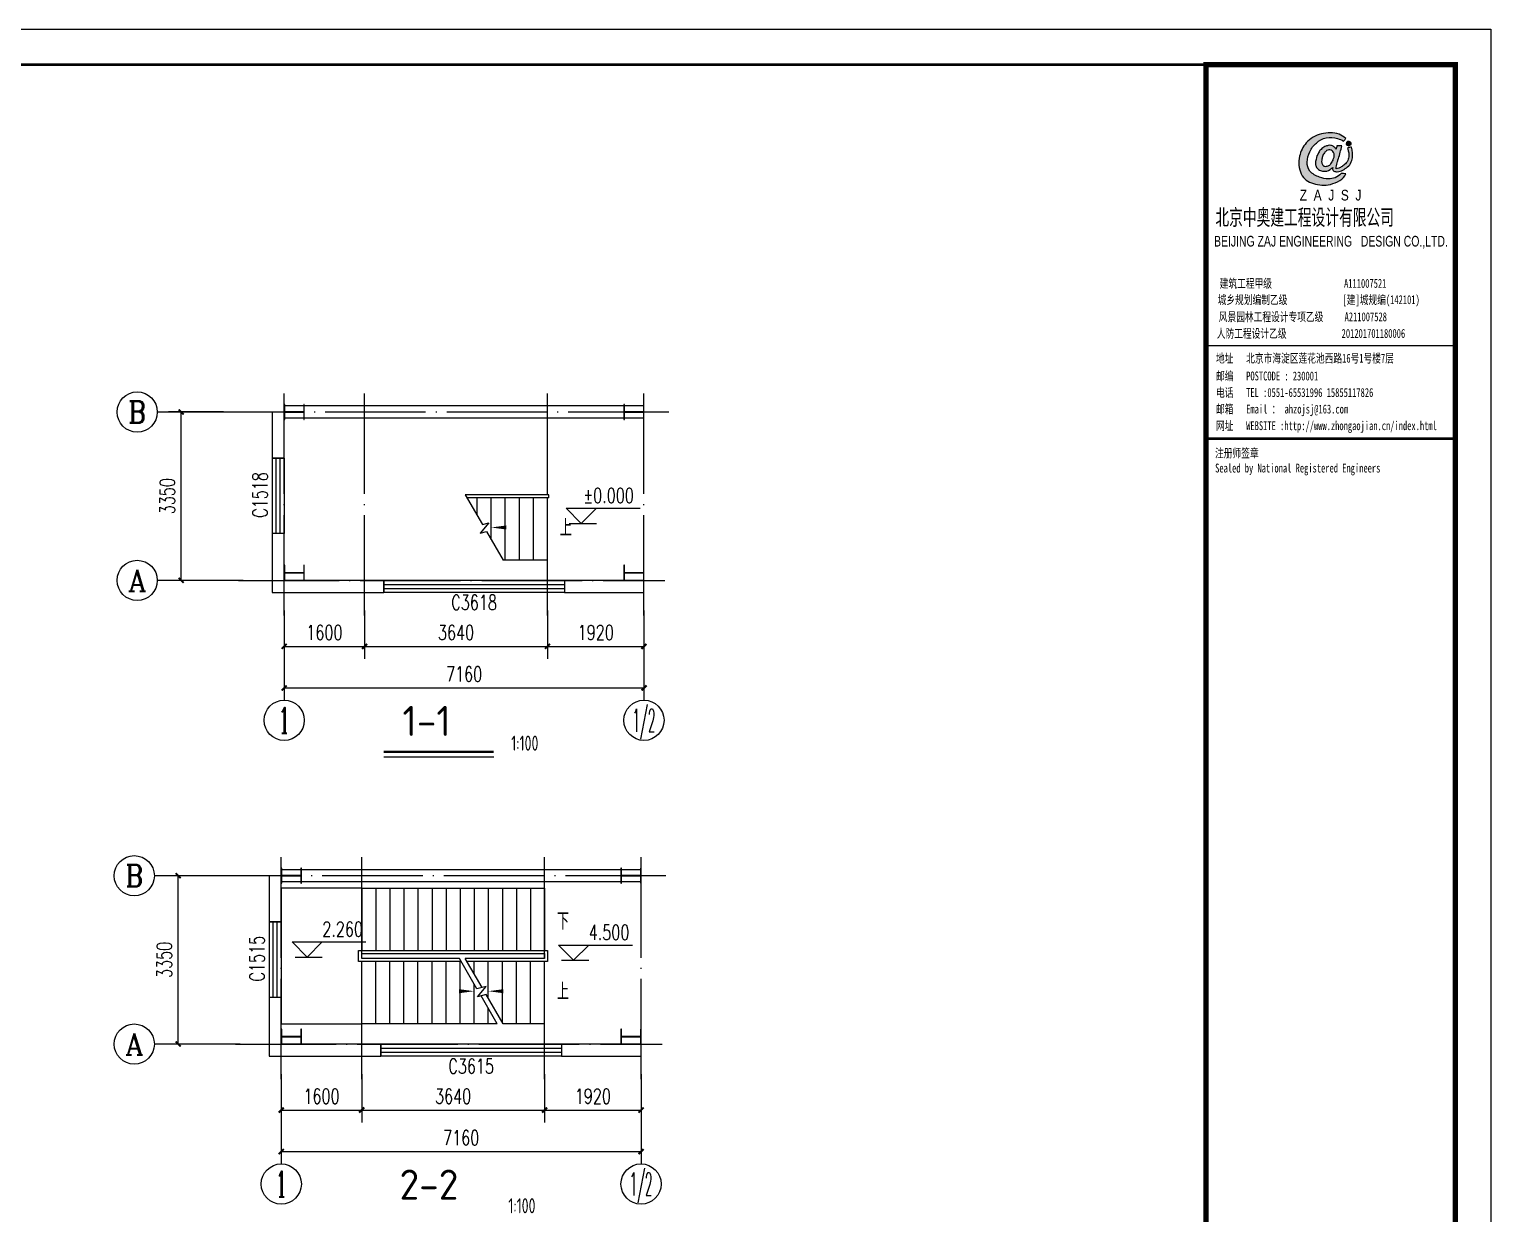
# Model space of a CAD drawing. Extents: x -89996 to 1006241, y -2176 to 440573.
# Drawn here: x 797572 to 826660, y 251326 to 274896 of the extents above; entities that cross this region are included whole.
import ezdxf
from ezdxf.enums import TextEntityAlignment as Align

# ---------------------------------------------------------------- set-up
doc = ezdxf.new("R2010")
doc.units = 0
doc.header["$LTSCALE"] = 1000
doc.header["$MEASUREMENT"] = 0
doc.linetypes.add('DOTE', pattern=[2.42, 2, -0.2, 0.02, -0.2])
for name, color, linetype in [('AXIS', 3, 'Continuous'), ('AXIS_TEXT', 7, 'Continuous'), ('BORDER', 7, 'Continuous'), ('DIM_SYMB', 3, 'Continuous'), ('DOTE', 1, 'DOTE'), ('GZ', 50, 'Continuous'), ('NUM', 7, 'Continuous'), ('PUB_DIM', 3, 'Continuous'), ('PUB_TEXT', 7, 'Continuous'), ('PUB_TITLE', 4, 'Continuous'), ('STAIR', 2, 'Continuous'), ('TEXT', 7, 'Continuous'), ('THIN', 7, 'Continuous'), ('WALL', 9, 'Continuous'), ('WINDOW', 4, 'Continuous'), ('WINDOW_TEXT', 7, 'Continuous'), ('图签', 3, 'Continuous')]:
    doc.layers.add(name, color=color, linetype=linetype)
doc.styles.add('_gyy_title_Arial', font='arial.ttf', dxfattribs={"width": 0.7})
doc.styles.add('_gyy_title_ST', font='', dxfattribs={"width": 0.8})
doc.styles.add('_TCH_AXIS', font='COMPLEX', dxfattribs={"bigfont": 'GBCBIG'})
doc.styles.add('_TCH_DIM', font='SIMPLEX', dxfattribs={"bigfont": 'GBCBIG'})
doc.styles.add('_TCH_DIM_T3', font='SIMPLEX', dxfattribs={"width": 0.705882, "bigfont": 'GBCBIG'})
doc.styles.add('_TCH_WINDOW', font='SIMPLEX', dxfattribs={"height": 3.5, "bigfont": 'GBCBIG'})
doc.styles.add('COMPLEX', font='COMPLEX')
doc.styles.add('HZ', font='txt.shx', dxfattribs={"width": 0.8, "bigfont": '000hztxt.shx'})
doc.styles.add('TSSD_Label', font='tssdeng.shx', dxfattribs={"width": 0.7, "bigfont": 'hztxt.shx'})
doc.styles.add('TSSD_Norm', font='tssdeng.shx', dxfattribs={"bigfont": 'hztxt.shx'})
doc.styles.get('_gyy_title_ST').set_extended_font_data('SimSun')
doc.dimstyles.new('_TCH_ARCH&&100', dxfattribs={"dimtxt": 297.5, "dimasz": 100, "dimexe": 250, "dimexo": 300, "dimgap": 126.25, "dimtad": 1, "dimdec": 0, "dimzin": 0, "dimdsep": 46, "dimtxsty": '_TCH_DIM_T3', "dimblk": 'ARCHTICK', "dimcen": 0.09, "dimclrt": 7, "dimazin": 2, "dimtfac": 1, "dimtdec": 0, "dimtix": 1, "dimtmove": 2, "dimatfit": 3, "dimfxl": 0, "dimtolj": 1, "dimtzin": 0, "dimarcsym": 0})

# ---------------------------------------------------------------- blocks, each defined once
blk = doc.blocks.new('dd')
at = {"layer": '图签'}
h = blk.add_hatch(color=5, dxfattribs=at)
h.set_gradient(color1=(0, 0, 255), color2=(36, 36, 255), one_color=1, tint=0.57)
h.paths.add_polyline_path([(452, 1270, -0.093206), (531, 1562, -0.136321), (716, 1807, -0.161039), (988, 1948, -0.108591), (1307, 1935, -0.049497), (1479, 1861, 0.062627), (1539, 1932, 0.094388), (1351, 2056, 0.136326), (854, 2062, 0.161722), (430, 1810, 0.133661), (243, 1435, 0.158414), (286, 937, 0.22517), (632, 669, 0.138663), (1107, 646, 0.074676), (1375, 753, 0.125344), (1543, 944, 0.006312), (1413, 948, -0.090385), (1244, 833, -0.096745), (1053, 797, -0.073845), (803, 850, -0.140868), (530, 1020, -0.160753)])
h = blk.add_hatch(color=5, dxfattribs=at)
h.set_gradient(color1=(0, 0, 255), color2=(36, 36, 255), one_color=1, tint=0.57)
h.paths.add_polyline_path([(1306, 1289, 0.011169), (1334, 1370, 0.005807), (1431, 1724, 0.01105), (1292, 1724, 0.016796), (1267, 1634, 0.125943), (1203, 1704, 0.083806), (1120, 1739, 0.082879), (1047, 1739, -0.008503), (952, 1710, 0.060057), (844, 1628, 0.086078), (774, 1532, 0.099424), (705, 1347, 0.12153), (690, 1225, 0.102644), (719, 1122, 0.056648), (797, 1042, 0.092914), (913, 1013, 0.194578), (1098, 1064, -0.002562), (1175, 1122, 0.064354), (1167, 1068, 0.172385), (1207, 1017, 0.105458), (1300, 1002, 0.086567), (1454, 1046, 0.047674), (1592, 1136, 0.166359), (1692, 1274, 0.096748), (1728, 1431, 0.03151), (1728, 1548, 0.041815), (1700, 1691, 0.007654), (1588, 1673, -0.009919), (1610, 1585, -0.068269), (1624, 1482, -0.105336), (1605, 1352, -0.14652), (1528, 1223, -0.070486), (1434, 1151, -0.077937), (1341, 1103, -0.127098), (1272, 1084, -0.114215), (1267, 1129, -0.007609)])
h.paths.add_polyline_path([(865, 1245, -0.099994), (863, 1328, -0.050974), (888, 1427, -0.120527), (938, 1529, -0.043888), (1002, 1595, -0.08446), (1063, 1619, -0.147309), (1127, 1607, -0.037474), (1177, 1572, -0.06931), (1209, 1507, -0.067662), (1213, 1431, -0.02676), (1211, 1413, 0.017209), (1183, 1329, -0.048815), (1120, 1223, -0.139096), (1046, 1163, -0.097991), (944, 1153, -0.085394), (909, 1169, -0.149141)], flags=16)
h = blk.add_hatch(color=1, dxfattribs=at)
h.set_gradient(color1=(255, 0, 0), color2=(255, 0, 0), tint=0.57)
h.paths.add_polyline_path([(1557, 1818, 0.386553), (1564, 1757, 0.170676), (1604, 1736, 0.082224), (1657, 1743, 0.087509), (1686, 1766, 0.264235), (1694, 1804, 0.244333), (1636, 1850, 0.30271)])
blk.add_lwpolyline([(1539, 1932, 0.094388), (1351, 2056, 0.136326), (854, 2062, 0.161722), (430, 1810, 0.133661), (243, 1435, 0.158414), (286, 937, 0.22517), (632, 669, 0.138663), (1107, 646, 0.074676), (1375, 753, 0.125344), (1543, 944, 0.006312), (1413, 948, -0.090385), (1244, 833, -0.096745), (1053, 797, -0.073845), (803, 850, -0.140868), (530, 1020, -0.160753), (452, 1270, -0.093206), (531, 1562, -0.136321), (716, 1807, -0.161039), (988, 1948, -0.108591), (1307, 1935, -0.049497), (1479, 1861, 0.062627)], format="xyb", close=True, dxfattribs=at)
for points in [[(1431, 1724, 0.011041), (1292, 1724, 0.016796), (1267, 1634, 0.125943), (1203, 1704, 0.083806), (1120, 1739, 0.082879), (1047, 1739, -0.008503), (952, 1710, 0.060057), (844, 1628, 0.086078), (774, 1532, 0.099424), (705, 1347, 0.12153), (690, 1225, 0.102644), (719, 1122, 0.056648), (797, 1042, 0.092914), (913, 1013, 0.194578), (1098, 1064, -0.002562), (1175, 1122, 0.064354), (1167, 1068, 0.172385), (1207, 1017, 0.105458), (1300, 1002, 0.086567), (1454, 1046, 0.047674), (1592, 1136, 0.166359), (1692, 1274, 0.096748), (1728, 1431, 0.03151), (1728, 1548, 0.041815), (1700, 1691, 0.007654), (1588, 1673, -0.009919), (1610, 1585, -0.068269), (1624, 1482, -0.105336), (1605, 1352, -0.14652), (1528, 1223, -0.070486), (1434, 1151, -0.077937), (1341, 1103, -0.127098), (1272, 1084, -0.114215), (1267, 1129, -0.007609), (1306, 1289, 0.011169), (1334, 1370, 0.005782), (1430, 1722, 0.069025)], [(1694, 1804, 0.243958), (1636, 1850, 0.303117), (1557, 1818, 0.386553), (1564, 1757, 0.170676), (1604, 1736, 0.082224), (1657, 1743, 0.087509), (1686, 1766, 0.264235), (1694, 1804, -7.823139)], [(1213, 1431, 0.067662), (1209, 1507, 0.06931), (1177, 1572, 0.037474), (1127, 1607, 0.147309), (1063, 1619, 0.08446), (1002, 1595, 0.043888), (938, 1529, 0.120527), (888, 1427, 0.050974), (863, 1328, 0.099994), (865, 1245, 0.149141), (909, 1169, 0.085394), (944, 1153, 0.097991), (1046, 1163, 0.139096), (1120, 1223, 0.048815), (1183, 1329, -0.017209), (1211, 1413, 0.02676), (1213, 1431, 0.441273)]]:
    blk.add_lwpolyline(points, format="xyb", dxfattribs=at)
at = {"insert": (246, 492), "char_height": 300, "width": 8000, "attachment_point": 1, "style": 'HZ'}
blk.add_mtext('{\\fArial|b0|i0|c0|p32;Z  A  J  S  J}', dxfattribs=at)
blk = doc.blocks.new('*U1188')
at = {"layer": 'PUB_TITLE'}
blk.add_line((-4959, -5584), (0, -5584), dxfattribs=at)
at = {"layer": 'PUB_TITLE', "const_width": 106}
blk.add_lwpolyline([(-4959, 0), (0, 0), (0, -40586), (-4959, -40586)], close=True, dxfattribs=at)
at = {"layer": 'PUB_TITLE', "const_width": 49.6}
blk.add_lwpolyline([(-4959, -7440), (0, -7440)], dxfattribs=at)
at = {"layer": '图签', "xscale": 0.7084206796058772, "yscale": 0.7084206796058772, "zscale": 0.7084206796058772}
blk.add_blockref('dd', (-3269, -2837), dxfattribs=at)
at = {"color": 1, "insert": (-4774, -2867), "char_height": 359.79, "width": 4705.79, "attachment_point": 1, "style": 'HZ'}
blk.add_mtext('北京中奥建工程设计有限公司', dxfattribs=at)
at = {"layer": 'PUB_TITLE', "width": 0.7}
for s, height, style, p in [('BEIJING ZAJ ENGINEERING   DESIGN CO.,LTD.', 212.53, '_gyy_title_Arial', (-2474, -3617)), ('建筑工程甲级                 A111007521             ', 177.1, '_gyy_title_ST', (-2481, -4438)), ('城乡规划编制乙级             [建]城规编(142101)', 177.1, '_gyy_title_ST', (-2717, -4763)), ('风景园林工程设计专项乙级     A211007528           ', 177.1, '_gyy_title_ST', (-2569, -5103)), ('人防工程设计乙级             201201701180006', 177.1, '_gyy_title_ST', (-2871, -5434))]:
    blk.add_text(s, height=height, dxfattribs=dict(at, style=style)).set_placement(p, align=Align.CENTER)
at = {"layer": 'PUB_TITLE', "style": '_gyy_title_ST', "width": 0.7}
for s, p in [('地址   北京市海淀区莲花池西路16号1号楼7层', (-4761, -5927)), ('邮编   POSTCODE : 230001', (-4761, -6281)), ('电话   TEL :0551-65531996 15855117826', (-4761, -6610)), ('邮箱   Email ： ahzojsj@163.com', (-4761, -6939)), ('网址   WEBSITE :http://www.zhongaojian.cn/index.html', (-4761, -7270)), ('注册师签章', (-4780, -7815)), ('Sealed by National Registered Engineers', (-4779, -8113))]:
    blk.add_text(s, height=177.1, dxfattribs=at).set_placement(p)
blk = doc.blocks.new('_ArchTick')
at = {"color": 0, "linetype": 'ByBlock', "const_width": 0.4}
blk.add_lwpolyline([(-0.5, -0.5), (0.5, 0.5)], dxfattribs=at)
blk = doc.blocks.new('*D2900')
at = {"layer": 'Defpoints', "color": 0, "transparency": 16777216}
for p in [(800538, 258053), (801680, 258053), (801680, 254703)]:
    blk.add_point(p, dxfattribs=at)
at = {"layer": 'PUB_DIM', "color": 0, "lineweight": -2, "transparency": 16777216}
for p, q in [((801380, 258053), (800288, 258053)), ((800538, 254703), (800538, 258053)), ((801380, 254703), (800288, 254703))]:
    blk.add_line(p, q, dxfattribs=at)
at = {"layer": 'PUB_DIM', "color": 0, "lineweight": -2, "transparency": 16777216, "xscale": 100, "yscale": 100, "zscale": 100}
for p, rotation in [((800538, 258053), 90), ((800538, 254703), 270)]:
    blk.add_blockref('_ArchTick', p, dxfattribs=dict(at, rotation=rotation))
at = {"layer": 'PUB_DIM', "color": 7, "transparency": 16777216, "insert": (800263, 256378), "char_height": 297.5, "attachment_point": 5, "rotation": 90, "style": '_TCH_DIM_T3'}
blk.add_mtext('\\A1;3350', dxfattribs=at)
blk = doc.blocks.new('*D2901')
at = {"layer": 'Defpoints', "color": 0, "transparency": 16777216}
for p in [(807829, 254403), (809749, 254403), (809749, 253390)]:
    blk.add_point(p, dxfattribs=at)
at = {"layer": 'PUB_DIM', "color": 0, "lineweight": -2, "transparency": 16777216}
for p, q in [((807829, 254103), (807829, 253140)), ((809749, 254103), (809749, 253140)), ((807829, 253390), (809749, 253390))]:
    blk.add_line(p, q, dxfattribs=at)
at = {"layer": 'PUB_DIM', "color": 0, "lineweight": -2, "transparency": 16777216, "xscale": 100, "yscale": 100, "zscale": 100, "rotation": 180}
blk.add_blockref('_ArchTick', (807829, 253390), dxfattribs=at)
at = {"layer": 'PUB_DIM', "color": 0, "lineweight": -2, "transparency": 16777216, "xscale": 100, "yscale": 100, "zscale": 100}
blk.add_blockref('_ArchTick', (809749, 253390), dxfattribs=at)
at = {"layer": 'PUB_DIM', "color": 7, "transparency": 16777216, "insert": (808789, 253665), "char_height": 297.5, "attachment_point": 5, "style": '_TCH_DIM_T3'}
blk.add_mtext('\\A1;1920', dxfattribs=at)
blk = doc.blocks.new('*D2902')
at = {"layer": 'Defpoints', "color": 0, "transparency": 16777216}
for p in [(804189, 254403), (807829, 254403), (807829, 253390)]:
    blk.add_point(p, dxfattribs=at)
at = {"layer": 'PUB_DIM', "color": 0, "lineweight": -2, "transparency": 16777216}
for p, q in [((804189, 254103), (804189, 253140)), ((807829, 254103), (807829, 253140)), ((804189, 253390), (807829, 253390))]:
    blk.add_line(p, q, dxfattribs=at)
at = {"layer": 'PUB_DIM', "color": 0, "lineweight": -2, "transparency": 16777216, "xscale": 100, "yscale": 100, "zscale": 100, "rotation": 180}
blk.add_blockref('_ArchTick', (804189, 253390), dxfattribs=at)
at = {"layer": 'PUB_DIM', "color": 0, "lineweight": -2, "transparency": 16777216, "xscale": 100, "yscale": 100, "zscale": 100}
blk.add_blockref('_ArchTick', (807829, 253390), dxfattribs=at)
at = {"layer": 'PUB_DIM', "color": 7, "transparency": 16777216, "insert": (806009, 253665), "char_height": 297.5, "attachment_point": 5, "style": '_TCH_DIM_T3'}
blk.add_mtext('\\A1;3640', dxfattribs=at)
blk = doc.blocks.new('*D2903')
at = {"layer": 'Defpoints', "color": 0, "transparency": 16777216}
for p in [(802589, 254403), (804189, 254403), (804189, 253390)]:
    blk.add_point(p, dxfattribs=at)
at = {"layer": 'PUB_DIM', "color": 0, "lineweight": -2, "transparency": 16777216}
for p, q in [((802589, 254103), (802589, 253140)), ((804189, 254103), (804189, 253140)), ((802589, 253390), (804189, 253390))]:
    blk.add_line(p, q, dxfattribs=at)
at = {"layer": 'PUB_DIM', "color": 0, "lineweight": -2, "transparency": 16777216, "xscale": 100, "yscale": 100, "zscale": 100, "rotation": 180}
blk.add_blockref('_ArchTick', (802589, 253390), dxfattribs=at)
at = {"layer": 'PUB_DIM', "color": 0, "lineweight": -2, "transparency": 16777216, "xscale": 100, "yscale": 100, "zscale": 100}
blk.add_blockref('_ArchTick', (804189, 253390), dxfattribs=at)
at = {"layer": 'PUB_DIM', "color": 7, "transparency": 16777216, "insert": (803389, 253665), "char_height": 297.5, "attachment_point": 5, "style": '_TCH_DIM_T3'}
blk.add_mtext('\\A1;1600', dxfattribs=at)
blk = doc.blocks.new('*D2904')
at = {"layer": 'AXIS', "color": 0, "lineweight": -2, "transparency": 16777216}
for p, q in [((802589, 254103), (802589, 252313)), ((809749, 254103), (809749, 252313)), ((802589, 252563), (809749, 252563))]:
    blk.add_line(p, q, dxfattribs=at)
at = {"layer": 'Defpoints', "color": 0, "transparency": 16777216}
for p in [(802589, 254403), (809749, 254403), (809749, 252563)]:
    blk.add_point(p, dxfattribs=at)
at = {"layer": 'AXIS', "color": 0, "lineweight": -2, "transparency": 16777216, "xscale": 100, "yscale": 100, "zscale": 100, "rotation": 180}
blk.add_blockref('_ArchTick', (802589, 252563), dxfattribs=at)
at = {"layer": 'AXIS', "color": 0, "lineweight": -2, "transparency": 16777216, "xscale": 100, "yscale": 100, "zscale": 100}
blk.add_blockref('_ArchTick', (809749, 252563), dxfattribs=at)
at = {"layer": 'AXIS', "color": 7, "transparency": 16777216, "insert": (806169, 252838), "char_height": 297.5, "attachment_point": 5, "style": '_TCH_DIM_T3'}
blk.add_mtext('\\A1;7160', dxfattribs=at)
blk = doc.blocks.new('*D2905')
at = {"layer": 'Defpoints', "color": 0, "transparency": 16777216}
for p in [(800596, 267280), (801738, 267280), (801738, 263930)]:
    blk.add_point(p, dxfattribs=at)
at = {"layer": 'PUB_DIM', "color": 0, "lineweight": -2, "transparency": 16777216}
for p, q in [((801438, 267280), (800346, 267280)), ((800596, 263930), (800596, 267280)), ((801438, 263930), (800346, 263930))]:
    blk.add_line(p, q, dxfattribs=at)
at = {"layer": 'PUB_DIM', "color": 0, "lineweight": -2, "transparency": 16777216, "xscale": 100, "yscale": 100, "zscale": 100}
for p, rotation in [((800596, 267280), 90), ((800596, 263930), 270)]:
    blk.add_blockref('_ArchTick', p, dxfattribs=dict(at, rotation=rotation))
at = {"layer": 'PUB_DIM', "color": 7, "transparency": 16777216, "insert": (800321, 265605), "char_height": 297.5, "attachment_point": 5, "rotation": 90, "style": '_TCH_DIM_T3'}
blk.add_mtext('\\A1;3350', dxfattribs=at)
blk = doc.blocks.new('*D2906')
at = {"layer": 'Defpoints', "color": 0, "transparency": 16777216}
for p in [(807887, 263630), (809807, 263630), (809807, 262617)]:
    blk.add_point(p, dxfattribs=at)
at = {"layer": 'PUB_DIM', "color": 0, "lineweight": -2, "transparency": 16777216}
for p, q in [((807887, 263330), (807887, 262367)), ((809807, 263330), (809807, 262367)), ((807887, 262617), (809807, 262617))]:
    blk.add_line(p, q, dxfattribs=at)
at = {"layer": 'PUB_DIM', "color": 0, "lineweight": -2, "transparency": 16777216, "xscale": 100, "yscale": 100, "zscale": 100, "rotation": 180}
blk.add_blockref('_ArchTick', (807887, 262617), dxfattribs=at)
at = {"layer": 'PUB_DIM', "color": 0, "lineweight": -2, "transparency": 16777216, "xscale": 100, "yscale": 100, "zscale": 100}
blk.add_blockref('_ArchTick', (809807, 262617), dxfattribs=at)
at = {"layer": 'PUB_DIM', "color": 7, "transparency": 16777216, "insert": (808847, 262892), "char_height": 297.5, "attachment_point": 5, "style": '_TCH_DIM_T3'}
blk.add_mtext('\\A1;1920', dxfattribs=at)
blk = doc.blocks.new('*D2907')
at = {"layer": 'Defpoints', "color": 0, "transparency": 16777216}
for p in [(804247, 263630), (807887, 263630), (807887, 262617)]:
    blk.add_point(p, dxfattribs=at)
at = {"layer": 'PUB_DIM', "color": 0, "lineweight": -2, "transparency": 16777216}
for p, q in [((804247, 263330), (804247, 262367)), ((807887, 263330), (807887, 262367)), ((804247, 262617), (807887, 262617))]:
    blk.add_line(p, q, dxfattribs=at)
at = {"layer": 'PUB_DIM', "color": 0, "lineweight": -2, "transparency": 16777216, "xscale": 100, "yscale": 100, "zscale": 100, "rotation": 180}
blk.add_blockref('_ArchTick', (804247, 262617), dxfattribs=at)
at = {"layer": 'PUB_DIM', "color": 0, "lineweight": -2, "transparency": 16777216, "xscale": 100, "yscale": 100, "zscale": 100}
blk.add_blockref('_ArchTick', (807887, 262617), dxfattribs=at)
at = {"layer": 'PUB_DIM', "color": 7, "transparency": 16777216, "insert": (806067, 262892), "char_height": 297.5, "attachment_point": 5, "style": '_TCH_DIM_T3'}
blk.add_mtext('\\A1;3640', dxfattribs=at)
blk = doc.blocks.new('*D2908')
at = {"layer": 'Defpoints', "color": 0, "transparency": 16777216}
for p in [(802647, 263630), (804247, 263630), (804247, 262617)]:
    blk.add_point(p, dxfattribs=at)
at = {"layer": 'PUB_DIM', "color": 0, "lineweight": -2, "transparency": 16777216}
for p, q in [((802647, 263330), (802647, 262367)), ((804247, 263330), (804247, 262367)), ((802647, 262617), (804247, 262617))]:
    blk.add_line(p, q, dxfattribs=at)
at = {"layer": 'PUB_DIM', "color": 0, "lineweight": -2, "transparency": 16777216, "xscale": 100, "yscale": 100, "zscale": 100, "rotation": 180}
blk.add_blockref('_ArchTick', (802647, 262617), dxfattribs=at)
at = {"layer": 'PUB_DIM', "color": 0, "lineweight": -2, "transparency": 16777216, "xscale": 100, "yscale": 100, "zscale": 100}
blk.add_blockref('_ArchTick', (804247, 262617), dxfattribs=at)
at = {"layer": 'PUB_DIM', "color": 7, "transparency": 16777216, "insert": (803447, 262892), "char_height": 297.5, "attachment_point": 5, "style": '_TCH_DIM_T3'}
blk.add_mtext('\\A1;1600', dxfattribs=at)
blk = doc.blocks.new('*D2909')
at = {"layer": 'AXIS', "color": 0, "lineweight": -2, "transparency": 16777216}
for p, q in [((802647, 263330), (802647, 261539)), ((809807, 263330), (809807, 261539)), ((802647, 261789), (809807, 261789))]:
    blk.add_line(p, q, dxfattribs=at)
at = {"layer": 'Defpoints', "color": 0, "transparency": 16777216}
for p in [(802647, 263630), (809807, 263630), (809807, 261789)]:
    blk.add_point(p, dxfattribs=at)
at = {"layer": 'AXIS', "color": 0, "lineweight": -2, "transparency": 16777216, "xscale": 100, "yscale": 100, "zscale": 100, "rotation": 180}
blk.add_blockref('_ArchTick', (802647, 261789), dxfattribs=at)
at = {"layer": 'AXIS', "color": 0, "lineweight": -2, "transparency": 16777216, "xscale": 100, "yscale": 100, "zscale": 100}
blk.add_blockref('_ArchTick', (809807, 261789), dxfattribs=at)
at = {"layer": 'AXIS', "color": 7, "transparency": 16777216, "insert": (806227, 262064), "char_height": 297.5, "attachment_point": 5, "style": '_TCH_DIM_T3'}
blk.add_mtext('\\A1;7160', dxfattribs=at)
blk = doc.blocks.new('$TCHSYS$WIN2D')
for p, q in [((-0.5, 0.5), (0.5, 0.5)), ((-0.5, 0.5), (-0.5, -0.5)), ((0.5, 0.5), (0.5, -0.5)), ((0.5, 0.1667), (-0.5, 0.1667)), ((0.5, -0.1667), (-0.5, -0.1667)), ((-0.5, -0.5), (0.5, -0.5))]:
    blk.add_line(p, q)
blk = doc.blocks.new('_AXISO')
blk.add_circle((0, 0), 0.5)
at = {"layer": 'AXIS_TEXT', "style": 'COMPLEX', "width": 1.041667}
blk.add_attdef('A', text='', height=0.56, dxfattribs=at).set_placement((-0.25, -0.28), (0.25, -0.28), align=Align.FIT)

msp = doc.modelspace()

# ---------------------------------------------------------------- linework, layer by layer
at = {"layer": 'AXIS'}
for p, q in [((808558.95, 265064.14), (808258.95, 265364.14)), ((808258.95, 265364.14), (809728.21, 265364.14)), ((808558.95, 265064.14), (808858.95, 265364.14)), ((808315.66, 265064.14), (808858.95, 265064.14)), ((809806.71, 263061.81), (809806.71, 261544.88)), ((803105.4, 256435.19), (802805.4, 256735.19)), ((802805.4, 256735.19), (804274.66, 256735.19)), ((803105.4, 256435.19), (803405.4, 256735.19)), ((808407.57, 256371.03), (808107.57, 256671.03)), ((808107.57, 256671.03), (809576.83, 256671.03)), ((808407.57, 256371.03), (808707.57, 256671.03)), ((802862.11, 256435.19), (803405.4, 256435.19)), ((808164.28, 256371.03), (808707.57, 256371.03)), ((809748.63, 253834.84), (809748.63, 252317.91))]:
    msp.add_line(p, q, dxfattribs=at)
at = {"layer": 'BORDER', "const_width": 53.03}
msp.add_lwpolyline([(768962.95, 233603.19), (768962.95, 274189.04), (825952.85, 274189.04), (825952.85, 233603.19)], close=True, dxfattribs=at)
at = {"layer": 'DIM_SYMB'}
for points in [[(808026.71, 264981.74, 0, 0, 0), (806766.71, 264981.74, 0, 80, 0), (807066.71, 264981.74, 0, 0, 0)], [(807968.63, 257154.77, 0, 0, 0), (803388.63, 257154.77, 0, 0, 0), (803388.63, 255754.77, 0, 0, 0), (806428.63, 255754.77, 0, 80, 0), (806128.63, 255754.77, 0, 0, 0)], [(807968.63, 255754.77, 0, 0, 0), (806708.63, 255754.77, 0, 80, 0), (807008.63, 255754.77, 0, 0, 0)]]:
    msp.add_lwpolyline(points, format="xyseb", dxfattribs=at)
at = {"layer": 'DOTE'}
for p, q in [((802646.71, 263228.29), (802646.71, 267652.06)), ((804246.71, 263228.29), (804246.71, 267652.06)), ((807886.71, 263228.29), (807886.71, 267652.06)), ((809806.71, 263228.29), (809806.71, 267652.06)), ((810301.46, 267279.58), (801737.68, 267279.58)), ((801737.68, 263929.58), (810224.99, 263929.58)), ((802588.63, 254001.32), (802588.63, 258425.09)), ((804188.63, 254001.32), (804188.63, 258425.09)), ((807828.63, 254001.32), (807828.63, 258425.09)), ((809748.63, 254001.32), (809748.63, 258425.09)), ((810243.38, 258052.61), (801679.6, 258052.61)), ((801679.6, 254702.61), (810166.91, 254702.61))]:
    msp.add_line(p, q, dxfattribs=at)
at = {"layer": 'GZ'}
for points in [[(802646.71, 267429.58), (802646.71, 267129.58), (802656.71, 267129.58), (802656.71, 267272.73), (802661.71, 267276.58), (803032.06, 267276.58), (803036.71, 267272.73), (803036.71, 267129.58), (803046.71, 267129.58), (803046.71, 267429.58), (803036.71, 267429.58), (803036.71, 267286.58), (803032.23, 267282.58), (802661.71, 267282.58), (802656.71, 267286.58), (802656.71, 267429.58), (802646.71, 267429.58)], [(809406.71, 267429.58), (809406.71, 267129.58), (809416.71, 267129.58), (809416.71, 267272.73), (809421.71, 267276.58), (809792.06, 267276.58), (809796.71, 267272.73), (809796.71, 267129.58), (809806.71, 267129.58), (809806.71, 267429.58), (809796.71, 267429.58), (809796.71, 267286.58), (809792.23, 267282.58), (809421.71, 267282.58), (809416.71, 267286.58), (809416.71, 267429.58), (809406.71, 267429.58)], [(802646.71, 264229.58), (802646.71, 263929.58), (802656.71, 263929.58), (802656.71, 264072.73), (802661.71, 264076.58), (803032.06, 264076.58), (803036.71, 264072.73), (803036.71, 263929.58), (803046.71, 263929.58), (803046.71, 264229.58), (803036.71, 264229.58), (803036.71, 264086.58), (803032.23, 264082.58), (802661.71, 264082.58), (802656.71, 264086.58), (802656.71, 264229.58), (802646.71, 264229.58)], [(809406.71, 264229.58), (809406.71, 263929.58), (809416.71, 263929.58), (809416.71, 264072.73), (809421.71, 264076.58), (809792.06, 264076.58), (809796.71, 264072.73), (809796.71, 263929.58), (809806.71, 263929.58), (809806.71, 264229.58), (809796.71, 264229.58), (809796.71, 264086.58), (809792.23, 264082.58), (809421.71, 264082.58), (809416.71, 264086.58), (809416.71, 264229.58), (809406.71, 264229.58)], [(802588.63, 258202.61), (802588.63, 257902.61), (802598.63, 257902.61), (802598.63, 258045.76), (802603.63, 258049.61), (802973.98, 258049.61), (802978.63, 258045.76), (802978.63, 257902.61), (802988.63, 257902.61), (802988.63, 258202.61), (802978.63, 258202.61), (802978.63, 258059.61), (802974.14, 258055.61), (802603.63, 258055.61), (802598.63, 258059.61), (802598.63, 258202.61), (802588.63, 258202.61)], [(809348.63, 258202.61), (809348.63, 257902.61), (809358.63, 257902.61), (809358.63, 258045.76), (809363.63, 258049.61), (809733.98, 258049.61), (809738.63, 258045.76), (809738.63, 257902.61), (809748.63, 257902.61), (809748.63, 258202.61), (809738.63, 258202.61), (809738.63, 258059.61), (809734.14, 258055.61), (809363.63, 258055.61), (809358.63, 258059.61), (809358.63, 258202.61), (809348.63, 258202.61)], [(802588.63, 255002.61), (802588.63, 254702.61), (802598.63, 254702.61), (802598.63, 254845.76), (802603.63, 254849.61), (802973.98, 254849.61), (802978.63, 254845.76), (802978.63, 254702.61), (802988.63, 254702.61), (802988.63, 255002.61), (802978.63, 255002.61), (802978.63, 254859.61), (802974.14, 254855.61), (802603.63, 254855.61), (802598.63, 254859.61), (802598.63, 255002.61), (802588.63, 255002.61)], [(809348.63, 255002.61), (809348.63, 254702.61), (809358.63, 254702.61), (809358.63, 254845.76), (809363.63, 254849.61), (809733.98, 254849.61), (809738.63, 254845.76), (809738.63, 254702.61), (809748.63, 254702.61), (809748.63, 255002.61), (809738.63, 255002.61), (809738.63, 254859.61), (809734.14, 254855.61), (809363.63, 254855.61), (809358.63, 254859.61), (809358.63, 255002.61), (809348.63, 255002.61)]]:
    msp.add_lwpolyline(points, close=True, dxfattribs=at)
at = {"layer": 'NUM', "color": 6, "const_width": 50}
msp.add_lwpolyline([(804628.45, 260518.46), (806815.67, 260518.46)], dxfattribs=at)
at = {"layer": 'NUM', "color": 6}
msp.add_lwpolyline([(804628.45, 260418.46), (806815.67, 260418.46)], dxfattribs=at)
at = {"layer": 'PUB_DIM'}
for p, q in [((801830.04, 267279.58), (800121.05, 267279.58)), ((801830.04, 263929.58), (800121.05, 263929.58)), ((802646.71, 263061.81), (802646.71, 261544.88)), ((801771.96, 258052.61), (800062.97, 258052.61)), ((801771.96, 254702.61), (800062.97, 254702.61)), ((802588.63, 253834.84), (802588.63, 252317.91))]:
    msp.add_line(p, q, dxfattribs=at)
at = {"layer": 'PUB_TITLE'}
msp.add_lwpolyline([(767195.28, 232896.12), (767195.28, 274896.12), (826659.92, 274896.12), (826659.92, 232896.12)], close=True, dxfattribs=at)
at = {"layer": 'STAIR'}
for p, q in [((807886.71, 265631.74), (806251.44, 265631.74)), ((806251.44, 265631.74), (806591.77, 265042.26)), ((807916.71, 265631.74), (806251.44, 265631.74)), ((807916.71, 265571.74), (806286.08, 265571.74)), ((806486.71, 265224.23), (806486.71, 265571.74)), ((806766.71, 264739.26), (806766.71, 265571.74)), ((807046.71, 264331.74), (807046.71, 265571.74)), ((807326.71, 264331.74), (807326.71, 265571.74)), ((807606.71, 264331.74), (807606.71, 265571.74)), ((807886.71, 264331.74), (807886.71, 265571.74)), ((807916.71, 265571.74), (807916.71, 265631.74)), ((806722.17, 265077.2), (806549.28, 264871.16)), ((806591.77, 265042.26), (806722.17, 265077.2)), ((806549.28, 264871.16), (806671.63, 264903.94)), ((806671.63, 264903.94), (807001.99, 264331.74)), ((807886.71, 264331.74), (807001.99, 264331.74)), ((804188.63, 257804.77), (802588.63, 257804.77)), ((802588.63, 257804.77), (802588.63, 255104.77)), ((804188.63, 257804.77), (807828.63, 257804.77)), ((804188.63, 257804.77), (804188.63, 256564.77)), ((804188.63, 256564.77), (804188.63, 257804.77)), ((804468.63, 257804.77), (804468.63, 256564.77)), ((804748.63, 257804.77), (804748.63, 256564.77)), ((805028.63, 257804.77), (805028.63, 256564.77)), ((805308.63, 257804.77), (805308.63, 256564.77)), ((805588.63, 257804.77), (805588.63, 256564.77)), ((805868.63, 257804.77), (805868.63, 256564.77)), ((806148.63, 257804.77), (806148.63, 256564.77)), ((806428.63, 257804.77), (806428.63, 256564.77)), ((806708.63, 257804.77), (806708.63, 256564.77)), ((806988.63, 257804.77), (806988.63, 256564.77)), ((807268.63, 257804.77), (807268.63, 256564.77)), ((807548.63, 257804.77), (807548.63, 256564.77)), ((807828.63, 257804.77), (807828.63, 256564.77)), ((804128.63, 256344.77), (804128.63, 256564.77)), ((804128.63, 256564.77), (807888.63, 256564.77)), ((807888.63, 256564.77), (807888.63, 256344.77)), ((806170.26, 256344.77), (804128.63, 256344.77)), ((804188.63, 256504.77), (807828.63, 256504.77)), ((804188.63, 256404.77), (804188.63, 256504.77)), ((804188.63, 256504.77), (807828.63, 256504.77)), ((804188.63, 256404.77), (804188.63, 256504.77)), ((806135.61, 256404.77), (804188.63, 256404.77)), ((806135.61, 256404.77), (804188.63, 256404.77)), ((804188.63, 255104.77), (804188.63, 256344.77)), ((804188.63, 255104.77), (804188.63, 256344.77)), ((804468.63, 255104.77), (804468.63, 256344.77)), ((804748.63, 255104.77), (804748.63, 256344.77)), ((805028.63, 255104.77), (805028.63, 256344.77)), ((805308.63, 255104.77), (805308.63, 256344.77)), ((805588.63, 255104.77), (805588.63, 256344.77)), ((805868.63, 255104.77), (805868.63, 256344.77)), ((806483.69, 255801.89), (806135.61, 256404.77)), ((806148.63, 255104.77), (806148.63, 256344.77)), ((807828.63, 256404.77), (806251.08, 256404.77)), ((806583.69, 255828.69), (806251.08, 256404.77)), ((807828.63, 256404.77), (806251.08, 256404.77)), ((807888.63, 256344.77), (806285.73, 256344.77)), ((806428.63, 256097.26), (806428.63, 256344.77)), ((806708.63, 255612.29), (806708.63, 256344.77)), ((806988.63, 255127.31), (806988.63, 256344.77)), ((807268.63, 255104.77), (807268.63, 256344.77)), ((807548.63, 255104.77), (807548.63, 256344.77)), ((807828.63, 256504.77), (807828.63, 256404.77)), ((807828.63, 256404.77), (807828.63, 256504.77)), ((807828.63, 255104.77), (807828.63, 256344.77)), ((806428.63, 255104.77), (806428.63, 255897.26)), ((806664.09, 255850.23), (806483.69, 255801.89)), ((806491.19, 255644.19), (806664.09, 255850.23)), ((806663.55, 255690.37), (806491.19, 255644.19)), ((807001.64, 255104.77), (806663.55, 255690.37)), ((806886.17, 255104.77), (806563.55, 255663.57)), ((806708.63, 255104.77), (806708.63, 255412.29)), ((802588.63, 255104.77), (804188.63, 255104.77)), ((806886.17, 255104.77), (804188.63, 255104.77)), ((807828.63, 255104.77), (807001.64, 255104.77))]:
    msp.add_line(p, q, dxfattribs=at)
at = {"layer": 'WALL'}
for p, q in [((809806.71, 267399.58), (802646.71, 267399.58)), ((802646.71, 267159.58), (802646.71, 267399.58)), ((809806.71, 267159.58), (809806.71, 267399.58)), ((802406.71, 267279.58), (802406.71, 266359.58)), ((802646.71, 267279.58), (802406.71, 267279.58)), ((802646.71, 266359.58), (802646.71, 267279.58)), ((809806.71, 267159.58), (802646.71, 267159.58)), ((802406.71, 266359.58), (802646.71, 266359.58)), ((802646.71, 264859.58), (802406.71, 264859.58)), ((802406.71, 264859.58), (802406.71, 263689.58)), ((802646.71, 263929.58), (802646.71, 264859.58)), ((804626.71, 263929.58), (802646.71, 263929.58)), ((804626.71, 263689.58), (804626.71, 263929.58)), ((809806.71, 263929.58), (808226.71, 263929.58)), ((808226.71, 263929.58), (808226.71, 263689.58)), ((809806.71, 263689.58), (809806.71, 263929.58)), ((802406.71, 263689.58), (804626.71, 263689.58)), ((808226.71, 263689.58), (809806.71, 263689.58)), ((802348.63, 258052.61), (802348.63, 257132.61)), ((802588.63, 258052.61), (802348.63, 258052.61)), ((809748.63, 258172.61), (802588.63, 258172.61)), ((802588.63, 257932.61), (802588.63, 258172.61)), ((802588.63, 257132.61), (802588.63, 258052.61)), ((809748.63, 257932.61), (809748.63, 258172.61)), ((809748.63, 257932.61), (802588.63, 257932.61)), ((802348.63, 257132.61), (802588.63, 257132.61)), ((802588.63, 255632.61), (802348.63, 255632.61)), ((802348.63, 255632.61), (802348.63, 254462.61)), ((802588.63, 254702.61), (802588.63, 255632.61)), ((804568.63, 254702.61), (802588.63, 254702.61)), ((804568.63, 254462.61), (804568.63, 254702.61)), ((809748.63, 254702.61), (808168.63, 254702.61)), ((808168.63, 254702.61), (808168.63, 254462.61)), ((809748.63, 254462.61), (809748.63, 254702.61)), ((802348.63, 254462.61), (804568.63, 254462.61)), ((808168.63, 254462.61), (809748.63, 254462.61))]:
    msp.add_line(p, q, dxfattribs=at)

# ---------------------------------------------------------------- block references
msp.add_blockref('*U1188', (825952.85, 274189.04))
at = {"layer": 'AXIS'}
ref = msp.add_blockref('_AXISO', (809806.71, 261144.88), dxfattribs=dict(at, xscale=800, yscale=800, zscale=800))
ref.add_attrib('A', '1/2', dxfattribs={"layer": 'AXIS_TEXT', "height": 452.548, "style": '_TCH_AXIS', "width": 0.411765}).set_placement((809580.44, 260918.61), (810032.99, 260918.61), align=Align.FIT)
ref = msp.add_blockref('_AXISO', (809748.63, 251917.91), dxfattribs=dict(at, xscale=800, yscale=800, zscale=800))
ref.add_attrib('A', '1/2', dxfattribs={"layer": 'AXIS_TEXT', "height": 452.548, "style": '_TCH_AXIS', "width": 0.411765}).set_placement((809522.35, 251691.64), (809974.9, 251691.64), align=Align.FIT)
at = {"layer": 'PUB_DIM'}
ref = msp.add_blockref('_AXISO', (799721.05, 267279.58), dxfattribs=dict(at, xscale=800, yscale=800, zscale=800))
ref.add_attrib('A', 'B', dxfattribs={"layer": 'AXIS_TEXT', "height": 435.26, "style": '_TCH_AXIS'}).set_placement((799544.88, 267061.96), (799897.23, 267061.96), align=Align.FIT)
ref = msp.add_blockref('_AXISO', (799721.05, 263929.58), dxfattribs=dict(at, xscale=800, yscale=800, zscale=800))
ref.add_attrib('A', 'A', dxfattribs={"layer": 'AXIS_TEXT', "height": 425.18, "style": '_TCH_AXIS'}).set_placement((799538.83, 263716.99), (799903.27, 263716.99), align=Align.FIT)
ref = msp.add_blockref('_AXISO', (802646.71, 261144.88), dxfattribs=dict(at, xscale=800, yscale=800, zscale=800))
ref.add_attrib('A', '1', dxfattribs={"layer": 'AXIS_TEXT', "height": 514.72, "style": '_TCH_AXIS'}).set_placement((802536.42, 260887.52), (802757.01, 260887.52), align=Align.FIT)
ref = msp.add_blockref('_AXISO', (799662.97, 258052.61), dxfattribs=dict(at, xscale=800, yscale=800, zscale=800))
ref.add_attrib('A', 'B', dxfattribs={"layer": 'AXIS_TEXT', "height": 435.26, "style": '_TCH_AXIS'}).set_placement((799486.79, 257834.99), (799839.14, 257834.99), align=Align.FIT)
ref = msp.add_blockref('_AXISO', (799662.97, 254702.61), dxfattribs=dict(at, xscale=800, yscale=800, zscale=800))
ref.add_attrib('A', 'A', dxfattribs={"layer": 'AXIS_TEXT', "height": 425.18, "style": '_TCH_AXIS'}).set_placement((799480.74, 254490.02), (799845.19, 254490.02), align=Align.FIT)
ref = msp.add_blockref('_AXISO', (802588.63, 251917.91), dxfattribs=dict(at, xscale=800, yscale=800, zscale=800))
ref.add_attrib('A', '1', dxfattribs={"layer": 'AXIS_TEXT', "height": 514.72, "style": '_TCH_AXIS'}).set_placement((802478.33, 251660.55), (802698.92, 251660.55), align=Align.FIT)
at = {"layer": 'WINDOW'}
ref = msp.add_blockref('$TCHSYS$WIN2D', (802526.71, 265609.58), dxfattribs=dict(at, xscale=-1500, yscale=-240, zscale=-1500, rotation=90))
ref.add_attrib('A', 'C1518', (802314.68, 265174.58), dxfattribs={"layer": 'WINDOW_TEXT', "height": 297.5, "rotation": 90, "style": '_TCH_WINDOW', "width": 0.705882})
ref = msp.add_blockref('$TCHSYS$WIN2D', (806426.71, 263809.58), dxfattribs=dict(at, xscale=3600, yscale=-240, zscale=3600, rotation=180.0000000000081))
ref.add_attrib('A', 'C3618', (805971.71, 263341.71), dxfattribs={"layer": 'WINDOW_TEXT', "height": 297.5, "style": '_TCH_WINDOW', "width": 0.705882})
ref = msp.add_blockref('$TCHSYS$WIN2D', (802468.63, 256382.61), dxfattribs=dict(at, xscale=-1500, yscale=-240, zscale=-1500, rotation=90))
ref.add_attrib('A', 'C1515', (802256.59, 255947.61), dxfattribs={"layer": 'WINDOW_TEXT', "height": 297.5, "rotation": 90, "style": '_TCH_WINDOW', "width": 0.705882})
ref = msp.add_blockref('$TCHSYS$WIN2D', (806368.63, 254582.61), dxfattribs=dict(at, xscale=3600, yscale=-240, zscale=3600, rotation=180.0000000000077))
ref.add_attrib('A', 'C3615', (805913.63, 254114.74), dxfattribs={"layer": 'WINDOW_TEXT', "height": 297.5, "style": '_TCH_WINDOW', "width": 0.705882})

# ---------------------------------------------------------------- texts
at = {"layer": 'PUB_TEXT', "style": '_TCH_DIM', "width": 0.705882}
for s, p in [('%%P0.000', (808598.21, 265469.14)), ('2.260', (803404.66, 256840.19)), ('4.500', (808706.83, 256776.03))]:
    msp.add_text(s, height=297.5, dxfattribs=at).set_placement(p)
at = {"layer": 'PUB_TEXT', "style": '_TCH_DIM'}
for s, p in [('上', (808131.71, 264806.74)), ('下', (808073.63, 256979.77)), ('上', (808073.63, 255579.77))]:
    msp.add_text(s, height=337.59, dxfattribs=at).set_placement(p)
at = {"layer": 'TEXT', "style": 'TSSD_Norm'}
for s, p in [('1-1', (805000.01, 260652.94)), ('2-2', (804941.93, 251425.98))]:
    msp.add_text(s, height=600, dxfattribs=at).set_placement(p, align=Align.BOTTOM_LEFT)
at = {"layer": 'THIN', "style": 'TSSD_Label', "width": 0.7}
for p in [(807165.67, 260450.5), (807107.58, 251245.86)]:
    msp.add_text('1:100', height=300, dxfattribs=at).set_placement(p, align=Align.BOTTOM_LEFT)

# ---------------------------------------------------------------- dimensions: what is measured, and where the dimension line sits
at = {"layer": 'AXIS'}
for p1, p2, picture, middle in [((802646.71, 263629.58), (809806.71, 263629.58), '*D2909', (806226.71, 262064.5)), ((802588.63, 254402.61), (809748.63, 254402.61), '*D2904', (806168.63, 252837.53))]:
    dim = msp.add_aligned_dim(p1=p1, p2=p2, distance=-1840.09, dimstyle='_TCH_ARCH&&100', dxfattribs=at)
    dim.commit()
    dim.dimension.update_dxf_attribs({"geometry": picture, "text_midpoint": middle})
at = {"layer": 'PUB_DIM'}
for p1, p2, distance, picture, middle in [((801737.68, 263929.58), (801737.68, 267279.58), 1141.6, '*D2905', (800321.09, 265604.58)), ((802646.71, 263629.58), (804246.71, 263629.58), -1012.18, '*D2908', (803446.71, 262892.41)), ((804246.71, 263629.58), (807886.71, 263629.58), -1012.18, '*D2907', (806066.71, 262892.41)), ((807886.71, 263629.58), (809806.71, 263629.58), -1012.18, '*D2906', (808846.71, 262892.41)), ((801679.6, 254702.61), (801679.6, 258052.61), 1141.6, '*D2900', (800263, 256377.61)), ((802588.63, 254402.61), (804188.63, 254402.61), -1012.18, '*D2903', (803388.63, 253665.44)), ((804188.63, 254402.61), (807828.63, 254402.61), -1012.18, '*D2902', (806008.63, 253665.44)), ((807828.63, 254402.61), (809748.63, 254402.61), -1012.18, '*D2901', (808788.63, 253665.44))]:
    dim = msp.add_aligned_dim(p1=p1, p2=p2, distance=distance, dimstyle='_TCH_ARCH&&100', dxfattribs=at)
    dim.commit()
    dim.dimension.update_dxf_attribs({"geometry": picture, "text_midpoint": middle})

doc.saveas('drawing.dxf')
